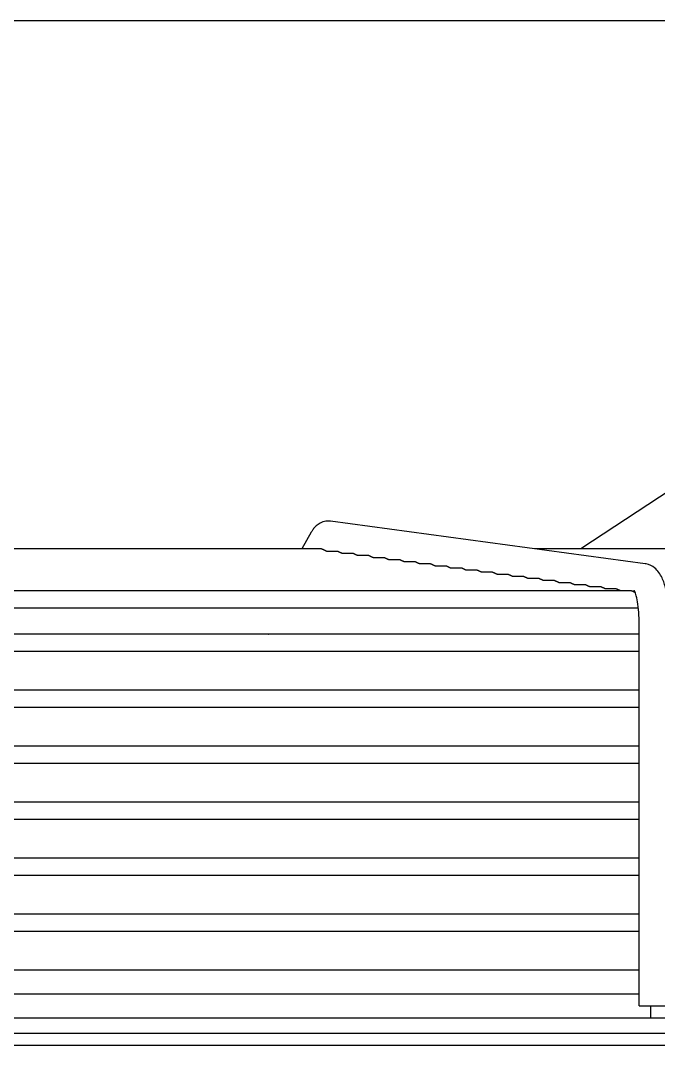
# Model space of a CAD drawing. Header units: millimetres. Extents: x 17046 to 32328, y 18593 to 29476.
# Drawn here: x 17355.62 to 17359.75, y 18984.06 to 18990.69 of the extents above; entities that cross this region are included whole.
import ezdxf

# ---------------------------------------------------------------- set-up
doc = ezdxf.new("R2010")
doc.units = ezdxf.units.MM
doc.header["$LTSCALE"] = 5
doc.layers.add('UNIT', color=6, linetype='Continuous')

msp = doc.modelspace()

# ---------------------------------------------------------------- linework, layer by layer
at = {"layer": 'UNIT'}
for p, q in [((17350.5306, 18990.6942), (17360.6099, 18990.6942)), ((17360.1852, 18987.8889), (17359.2483, 18987.2749)), ((17359.665, 18987.1783), (17357.6296, 18987.4529)), ((17357.5047, 18987.383), (17357.4447, 18987.2749)), ((17357.5715, 18987.2749), (17353.569, 18987.2749)), ((17357.605, 18987.2601), (17357.6734, 18987.2601)), ((17357.705, 18987.2466), (17357.7736, 18987.2466)), ((17357.8052, 18987.2331), (17357.8738, 18987.2331)), ((17360.4545, 18987.2749), (17358.9489, 18987.2749)), ((17357.9054, 18987.2196), (17357.9741, 18987.2196)), ((17358.0055, 18987.2061), (17358.0744, 18987.2061)), ((17358.1057, 18987.1926), (17358.1745, 18987.1926)), ((17358.2059, 18987.1791), (17358.2748, 18987.1791)), ((17358.3061, 18987.1657), (17358.375, 18987.1657)), ((17358.4063, 18987.1522), (17358.4752, 18987.1522)), ((17358.5065, 18987.1387), (17358.5754, 18987.1387)), ((17358.6066, 18987.1252), (17358.6757, 18987.1252)), ((17358.7068, 18987.1117), (17358.7759, 18987.1117)), ((17358.807, 18987.0982), (17358.8761, 18987.0982)), ((17358.9072, 18987.0847), (17358.9764, 18987.0847)), ((17359.0074, 18987.0712), (17359.0766, 18987.0712)), ((17359.1076, 18987.0577), (17359.1768, 18987.0577)), ((17359.2078, 18987.0442), (17359.277, 18987.0442)), ((17359.5777, 18987.0037), (17351.5628, 18987.0037)), ((17359.3079, 18987.0307), (17359.3772, 18987.0307)), ((17359.4081, 18987.0172), (17359.4775, 18987.0172)), ((17351.5191, 18986.8935), (17359.6213, 18986.8935)), ((17359.6272, 18984.3163), (17359.6272, 18986.7856)), ((17359.6272, 18986.7218), (17351.5133, 18986.7218)), ((17358.8486, 18986.7232), (17358.8486, 18986.7218)), ((17351.5133, 18986.6115), (17359.6272, 18986.6115)), ((17359.6272, 18986.3596), (17351.5133, 18986.3596)), ((17351.5133, 18986.2493), (17359.6272, 18986.2493)), ((17359.6272, 18985.9974), (17351.5133, 18985.9974)), ((17351.5133, 18985.8871), (17359.6272, 18985.8871)), ((17359.6272, 18985.6352), (17351.5133, 18985.6352)), ((17351.5133, 18985.5249), (17359.6272, 18985.5249)), ((17359.6272, 18985.2729), (17351.5133, 18985.2729)), ((17351.5133, 18985.1627), (17359.6272, 18985.1627)), ((17359.6272, 18984.9107), (17351.5133, 18984.9107)), ((17351.5133, 18984.8005), (17359.6272, 18984.8005)), ((17359.6272, 18984.5485), (17351.5133, 18984.5485)), ((17351.5133, 18984.395), (17359.6272, 18984.395)), ((17359.6272, 18984.3163), (17359.824, 18984.3163)), ((17359.7013, 18984.2395), (17359.7013, 18984.3163)), ((17350.9443, 18984.2395), (17360.1962, 18984.2395)), ((17338.7002, 18984.1391), (17372.4403, 18984.1391)), ((17372.4403, 18984.0604), (17338.7002, 18984.0604))]:
    msp.add_line(p, q, dxfattribs=at)
for centre, start, end in [((17356.7254, 18986.73), 353.99009, 355.0051), ((17357.5128, 18986.73), 184.9949, 186.00991)]:
    msp.add_arc(centre, 0.0787, start, end, dxfattribs=at)
for major_axis, start_param, end_param in [((-0.0861, 0.0478), 1.366612, 1.389255), ((0.0861, -0.0478), 6.024051, 6.046695)]:
    msp.add_ellipse((17357.2866, 18986.7872), major_axis=major_axis, ratio=0.875426, start_param=start_param, end_param=end_param, dxfattribs=at)
for points, knots in [([(17357.6296, 18987.4529), (17357.6163, 18987.4547), (17357.6022, 18987.454), (17357.5766, 18987.4482), (17357.5651, 18987.4432), (17357.5461, 18987.4319), (17357.5385, 18987.4256), (17357.5257, 18987.4132), (17357.5206, 18987.407), (17357.5118, 18987.3949), (17357.5081, 18987.389), (17357.5048, 18987.3831), (17357.5047, 18987.383), (17357.5047, 18987.383)], [3.1066861, 3.1066861, 3.1066861, 3.1066861, 3.1999885, 3.1999885, 3.2942363, 3.2942363, 3.388484, 3.388484, 3.4827318, 3.4827318, 3.5769796, 3.5769796, 3.577925, 3.577925, 3.577925, 3.577925]), ([(17357.5715, 18987.2749), (17357.5715, 18987.2749), (17357.5716, 18987.2749), (17357.5716, 18987.2749), (17357.5718, 18987.2749), (17357.5721, 18987.2748), (17357.5724, 18987.2748), (17357.5727, 18987.2747), (17357.573, 18987.2746), (17357.5734, 18987.2745), (17357.5738, 18987.2744), (17357.5742, 18987.2742), (17357.5746, 18987.2741), (17357.5751, 18987.2739), (17357.5756, 18987.2737), (17357.5761, 18987.2734), (17357.5766, 18987.2732), (17357.5772, 18987.273), (17357.5778, 18987.2727), (17357.5784, 18987.2724), (17357.579, 18987.2721), (17357.5796, 18987.2717), (17357.5803, 18987.2714), (17357.581, 18987.2711), (17357.5818, 18987.2707), (17357.5825, 18987.2703), (17357.5833, 18987.2699), (17357.5841, 18987.2695), (17357.585, 18987.2691), (17357.5858, 18987.2686), (17357.5868, 18987.2682), (17357.5877, 18987.2677), (17357.5886, 18987.2672), (17357.5896, 18987.2667), (17357.5906, 18987.2662), (17357.5917, 18987.2657), (17357.5928, 18987.2652), (17357.5939, 18987.2647), (17357.5951, 18987.2642), (17357.5963, 18987.2636), (17357.5975, 18987.2631), (17357.5987, 18987.2626), (17357.6001, 18987.262), (17357.6014, 18987.2615), (17357.6027, 18987.261), (17357.6041, 18987.2605), (17357.6044, 18987.2603), (17357.6047, 18987.2602), (17357.605, 18987.2601)], [0.4847824, 0.4847824, 0.4847824, 0.4847824, 0.4878049, 0.4878049, 0.4878049, 0.5121951, 0.5121951, 0.5121951, 0.5365854, 0.5365854, 0.5365854, 0.5609756, 0.5609756, 0.5609756, 0.5853659, 0.5853659, 0.5853659, 0.6097561, 0.6097561, 0.6097561, 0.6341463, 0.6341463, 0.6341463, 0.6585366, 0.6585366, 0.6585366, 0.6829268, 0.6829268, 0.6829268, 0.7073171, 0.7073171, 0.7073171, 0.7317073, 0.7317073, 0.7317073, 0.7560976, 0.7560976, 0.7560976, 0.7804878, 0.7804878, 0.7804878, 0.804878, 0.804878, 0.804878, 0.8292683, 0.8292683, 0.8292683, 0.834397, 0.834397, 0.834397, 0.834397]), ([(17357.6734, 18987.2601), (17357.6735, 18987.2601), (17357.6735, 18987.2601), (17357.6735, 18987.2601), (17357.6737, 18987.2601), (17357.674, 18987.2601), (17357.6743, 18987.26), (17357.6746, 18987.26), (17357.6749, 18987.2599), (17357.6753, 18987.2598), (17357.6756, 18987.2596), (17357.676, 18987.2595), (17357.6765, 18987.2593), (17357.6769, 18987.2592), (17357.6774, 18987.259), (17357.6779, 18987.2588), (17357.6784, 18987.2585), (17357.6789, 18987.2583), (17357.6795, 18987.258), (17357.6801, 18987.2578), (17357.6807, 18987.2575), (17357.6813, 18987.2572), (17357.682, 18987.2569), (17357.6827, 18987.2565), (17357.6834, 18987.2562), (17357.6841, 18987.2558), (17357.6849, 18987.2554), (17357.6857, 18987.255), (17357.6865, 18987.2546), (17357.6874, 18987.2542), (17357.6883, 18987.2538), (17357.6892, 18987.2534), (17357.6901, 18987.2529), (17357.6911, 18987.2524), (17357.6921, 18987.252), (17357.6931, 18987.2515), (17357.6942, 18987.251), (17357.6952, 18987.2505), (17357.6964, 18987.25), (17357.6975, 18987.2495), (17357.6987, 18987.249), (17357.6999, 18987.2485), (17357.7012, 18987.248), (17357.7024, 18987.2476), (17357.7037, 18987.2471), (17357.705, 18987.2466)], [0.4842301, 0.4842301, 0.4842301, 0.4842301, 0.4878049, 0.4878049, 0.4878049, 0.5121951, 0.5121951, 0.5121951, 0.5365854, 0.5365854, 0.5365854, 0.5609756, 0.5609756, 0.5609756, 0.5853659, 0.5853659, 0.5853659, 0.6097561, 0.6097561, 0.6097561, 0.6341463, 0.6341463, 0.6341463, 0.6585366, 0.6585366, 0.6585366, 0.6829268, 0.6829268, 0.6829268, 0.7073171, 0.7073171, 0.7073171, 0.7317073, 0.7317073, 0.7317073, 0.7560976, 0.7560976, 0.7560976, 0.7804878, 0.7804878, 0.7804878, 0.804878, 0.804878, 0.804878, 0.8279727, 0.8279727, 0.8279727, 0.8279727]), ([(17357.7736, 18987.2466), (17357.7737, 18987.2466), (17357.7737, 18987.2466), (17357.7737, 18987.2466), (17357.774, 18987.2466), (17357.7742, 18987.2466), (17357.7745, 18987.2465), (17357.7748, 18987.2465), (17357.7751, 18987.2464), (17357.7755, 18987.2463), (17357.7759, 18987.2461), (17357.7763, 18987.246), (17357.7767, 18987.2458), (17357.7771, 18987.2457), (17357.7776, 18987.2455), (17357.7781, 18987.2453), (17357.7786, 18987.245), (17357.7791, 18987.2448), (17357.7797, 18987.2445), (17357.7803, 18987.2443), (17357.7809, 18987.244), (17357.7816, 18987.2437), (17357.7822, 18987.2433), (17357.7829, 18987.243), (17357.7836, 18987.2427), (17357.7844, 18987.2423), (17357.7851, 18987.2419), (17357.7859, 18987.2415), (17357.7867, 18987.2411), (17357.7876, 18987.2407), (17357.7885, 18987.2403), (17357.7894, 18987.2398), (17357.7903, 18987.2394), (17357.7913, 18987.2389), (17357.7923, 18987.2385), (17357.7933, 18987.238), (17357.7944, 18987.2375), (17357.7955, 18987.237), (17357.7966, 18987.2365), (17357.7978, 18987.236), (17357.799, 18987.2355), (17357.8002, 18987.235), (17357.8015, 18987.2345), (17357.8027, 18987.2341), (17357.8039, 18987.2336), (17357.8052, 18987.2331)], [0.4842433, 0.4842433, 0.4842433, 0.4842433, 0.4878049, 0.4878049, 0.4878049, 0.5121951, 0.5121951, 0.5121951, 0.5365854, 0.5365854, 0.5365854, 0.5609756, 0.5609756, 0.5609756, 0.5853659, 0.5853659, 0.5853659, 0.6097561, 0.6097561, 0.6097561, 0.6341463, 0.6341463, 0.6341463, 0.6585366, 0.6585366, 0.6585366, 0.6829268, 0.6829268, 0.6829268, 0.7073171, 0.7073171, 0.7073171, 0.7317073, 0.7317073, 0.7317073, 0.7560976, 0.7560976, 0.7560976, 0.7804878, 0.7804878, 0.7804878, 0.804878, 0.804878, 0.804878, 0.8276206, 0.8276206, 0.8276206, 0.8276206]), ([(17357.8739, 18987.2331), (17357.8739, 18987.2331), (17357.8739, 18987.2331), (17357.874, 18987.2331), (17357.8742, 18987.2331), (17357.8744, 18987.2331), (17357.8747, 18987.233), (17357.875, 18987.233), (17357.8754, 18987.2329), (17357.8757, 18987.2328), (17357.8761, 18987.2326), (17357.8765, 18987.2325), (17357.8769, 18987.2323), (17357.8773, 18987.2322), (17357.8778, 18987.232), (17357.8783, 18987.2318), (17357.8788, 18987.2315), (17357.8794, 18987.2313), (17357.8799, 18987.231), (17357.8805, 18987.2308), (17357.8811, 18987.2305), (17357.8818, 18987.2302), (17357.8824, 18987.2298), (17357.8831, 18987.2295), (17357.8839, 18987.2292), (17357.8846, 18987.2288), (17357.8854, 18987.2284), (17357.8862, 18987.228), (17357.887, 18987.2276), (17357.8878, 18987.2272), (17357.8887, 18987.2268), (17357.8896, 18987.2263), (17357.8906, 18987.2259), (17357.8915, 18987.2254), (17357.8925, 18987.225), (17357.8936, 18987.2245), (17357.8946, 18987.224), (17357.8957, 18987.2235), (17357.8968, 18987.223), (17357.898, 18987.2225), (17357.8992, 18987.222), (17357.9004, 18987.2215), (17357.9017, 18987.221), (17357.9029, 18987.2206), (17357.9041, 18987.2201), (17357.9054, 18987.2196)], [0.4842566, 0.4842566, 0.4842566, 0.4842566, 0.4878049, 0.4878049, 0.4878049, 0.5121951, 0.5121951, 0.5121951, 0.5365854, 0.5365854, 0.5365854, 0.5609756, 0.5609756, 0.5609756, 0.5853659, 0.5853659, 0.5853659, 0.6097561, 0.6097561, 0.6097561, 0.6341463, 0.6341463, 0.6341463, 0.6585366, 0.6585366, 0.6585366, 0.6829268, 0.6829268, 0.6829268, 0.7073171, 0.7073171, 0.7073171, 0.7317073, 0.7317073, 0.7317073, 0.7560976, 0.7560976, 0.7560976, 0.7804878, 0.7804878, 0.7804878, 0.804878, 0.804878, 0.804878, 0.827268, 0.827268, 0.827268, 0.827268]), ([(17357.9741, 18987.2196), (17357.9741, 18987.2196), (17357.9742, 18987.2196), (17357.9742, 18987.2196), (17357.9744, 18987.2196), (17357.9747, 18987.2196), (17357.975, 18987.2195), (17357.9752, 18987.2195), (17357.9756, 18987.2194), (17357.9759, 18987.2193), (17357.9763, 18987.2192), (17357.9767, 18987.219), (17357.9771, 18987.2188), (17357.9776, 18987.2187), (17357.978, 18987.2185), (17357.9785, 18987.2183), (17357.9791, 18987.218), (17357.9796, 18987.2178), (17357.9802, 18987.2175), (17357.9808, 18987.2173), (17357.9814, 18987.217), (17357.982, 18987.2167), (17357.9827, 18987.2163), (17357.9834, 18987.216), (17357.9841, 18987.2157), (17357.9848, 18987.2153), (17357.9856, 18987.2149), (17357.9864, 18987.2145), (17357.9872, 18987.2141), (17357.9881, 18987.2137), (17357.989, 18987.2133), (17357.9899, 18987.2128), (17357.9908, 18987.2124), (17357.9918, 18987.2119), (17357.9928, 18987.2115), (17357.9938, 18987.211), (17357.9949, 18987.2105), (17357.9959, 18987.21), (17357.9971, 18987.2095), (17357.9983, 18987.209), (17357.9994, 18987.2085), (17358.0007, 18987.208), (17358.0019, 18987.2075), (17358.0031, 18987.207), (17358.0043, 18987.2066), (17358.0055, 18987.2061)], [0.48427, 0.48427, 0.48427, 0.48427, 0.4878049, 0.4878049, 0.4878049, 0.5121951, 0.5121951, 0.5121951, 0.5365854, 0.5365854, 0.5365854, 0.5609756, 0.5609756, 0.5609756, 0.5853659, 0.5853659, 0.5853659, 0.6097561, 0.6097561, 0.6097561, 0.6341463, 0.6341463, 0.6341463, 0.6585366, 0.6585366, 0.6585366, 0.6829268, 0.6829268, 0.6829268, 0.7073171, 0.7073171, 0.7073171, 0.7317073, 0.7317073, 0.7317073, 0.7560976, 0.7560976, 0.7560976, 0.7804878, 0.7804878, 0.7804878, 0.804878, 0.804878, 0.804878, 0.8269153, 0.8269153, 0.8269153, 0.8269153]), ([(17358.0743, 18987.2061), (17358.0743, 18987.2061), (17358.0744, 18987.2061), (17358.0744, 18987.2061), (17358.0746, 18987.2061), (17358.0749, 18987.2061), (17358.0752, 18987.206), (17358.0755, 18987.206), (17358.0758, 18987.2059), (17358.0762, 18987.2058), (17358.0765, 18987.2057), (17358.0769, 18987.2055), (17358.0774, 18987.2053), (17358.0778, 18987.2052), (17358.0783, 18987.205), (17358.0788, 18987.2048), (17358.0793, 18987.2045), (17358.0798, 18987.2043), (17358.0804, 18987.204), (17358.081, 18987.2038), (17358.0816, 18987.2035), (17358.0823, 18987.2032), (17358.0829, 18987.2028), (17358.0836, 18987.2025), (17358.0843, 18987.2022), (17358.0851, 18987.2018), (17358.0858, 18987.2014), (17358.0866, 18987.201), (17358.0874, 18987.2006), (17358.0883, 18987.2002), (17358.0892, 18987.1998), (17358.0901, 18987.1993), (17358.091, 18987.1989), (17358.092, 18987.1984), (17358.093, 18987.198), (17358.094, 18987.1975), (17358.0951, 18987.197), (17358.0962, 18987.1965), (17358.0973, 18987.196), (17358.0985, 18987.1955), (17358.0997, 18987.195), (17358.1009, 18987.1945), (17358.1022, 18987.194), (17358.1033, 18987.1935), (17358.1045, 18987.1931), (17358.1057, 18987.1926)], [0.4842834, 0.4842834, 0.4842834, 0.4842834, 0.4878049, 0.4878049, 0.4878049, 0.5121951, 0.5121951, 0.5121951, 0.5365854, 0.5365854, 0.5365854, 0.5609756, 0.5609756, 0.5609756, 0.5853659, 0.5853659, 0.5853659, 0.6097561, 0.6097561, 0.6097561, 0.6341463, 0.6341463, 0.6341463, 0.6585366, 0.6585366, 0.6585366, 0.6829268, 0.6829268, 0.6829268, 0.7073171, 0.7073171, 0.7073171, 0.7317073, 0.7317073, 0.7317073, 0.7560976, 0.7560976, 0.7560976, 0.7804878, 0.7804878, 0.7804878, 0.804878, 0.804878, 0.804878, 0.8265624, 0.8265624, 0.8265624, 0.8265624]), ([(17358.1745, 18987.1926), (17358.1746, 18987.1926), (17358.1746, 18987.1926), (17358.1746, 18987.1926), (17358.1749, 18987.1926), (17358.1751, 18987.1926), (17358.1754, 18987.1925), (17358.1757, 18987.1925), (17358.176, 18987.1924), (17358.1764, 18987.1923), (17358.1768, 18987.1922), (17358.1772, 18987.192), (17358.1776, 18987.1919), (17358.178, 18987.1917), (17358.1785, 18987.1915), (17358.179, 18987.1913), (17358.1795, 18987.1911), (17358.1801, 18987.1908), (17358.1806, 18987.1905), (17358.1812, 18987.1903), (17358.1818, 18987.19), (17358.1825, 18987.1897), (17358.1831, 18987.1893), (17358.1838, 18987.189), (17358.1846, 18987.1887), (17358.1853, 18987.1883), (17358.1861, 18987.1879), (17358.1869, 18987.1875), (17358.1877, 18987.1871), (17358.1885, 18987.1867), (17358.1894, 18987.1863), (17358.1903, 18987.1858), (17358.1913, 18987.1854), (17358.1922, 18987.1849), (17358.1932, 18987.1844), (17358.1943, 18987.184), (17358.1953, 18987.1835), (17358.1964, 18987.183), (17358.1976, 18987.1825), (17358.1987, 18987.182), (17358.1999, 18987.1815), (17358.2011, 18987.181), (17358.2024, 18987.1805), (17358.2035, 18987.18), (17358.2047, 18987.1796), (17358.2059, 18987.1791)], [0.484297, 0.484297, 0.484297, 0.484297, 0.4878049, 0.4878049, 0.4878049, 0.5121951, 0.5121951, 0.5121951, 0.5365854, 0.5365854, 0.5365854, 0.5609756, 0.5609756, 0.5609756, 0.5853659, 0.5853659, 0.5853659, 0.6097561, 0.6097561, 0.6097561, 0.6341463, 0.6341463, 0.6341463, 0.6585366, 0.6585366, 0.6585366, 0.6829268, 0.6829268, 0.6829268, 0.7073171, 0.7073171, 0.7073171, 0.7317073, 0.7317073, 0.7317073, 0.7560976, 0.7560976, 0.7560976, 0.7804878, 0.7804878, 0.7804878, 0.804878, 0.804878, 0.804878, 0.8262097, 0.8262097, 0.8262097, 0.8262097]), ([(17358.2748, 18987.1791), (17358.2748, 18987.1791), (17358.2748, 18987.1791), (17358.2749, 18987.1791), (17358.2751, 18987.1791), (17358.2753, 18987.1791), (17358.2756, 18987.179), (17358.2759, 18987.179), (17358.2763, 18987.1789), (17358.2766, 18987.1788), (17358.277, 18987.1787), (17358.2774, 18987.1785), (17358.2778, 18987.1784), (17358.2783, 18987.1782), (17358.2787, 18987.178), (17358.2792, 18987.1778), (17358.2797, 18987.1776), (17358.2803, 18987.1773), (17358.2809, 18987.177), (17358.2814, 18987.1768), (17358.2821, 18987.1765), (17358.2827, 18987.1762), (17358.2834, 18987.1758), (17358.2841, 18987.1755), (17358.2848, 18987.1751), (17358.2855, 18987.1748), (17358.2863, 18987.1744), (17358.2871, 18987.174), (17358.2879, 18987.1736), (17358.2888, 18987.1732), (17358.2897, 18987.1728), (17358.2906, 18987.1723), (17358.2915, 18987.1719), (17358.2925, 18987.1714), (17358.2935, 18987.1709), (17358.2945, 18987.1705), (17358.2956, 18987.17), (17358.2967, 18987.1695), (17358.2978, 18987.169), (17358.299, 18987.1685), (17358.3002, 18987.168), (17358.3014, 18987.1675), (17358.3027, 18987.167), (17358.3038, 18987.1665), (17358.3049, 18987.1661), (17358.3061, 18987.1657)], [0.4843105, 0.4843105, 0.4843105, 0.4843105, 0.4878049, 0.4878049, 0.4878049, 0.5121951, 0.5121951, 0.5121951, 0.5365854, 0.5365854, 0.5365854, 0.5609756, 0.5609756, 0.5609756, 0.5853659, 0.5853659, 0.5853659, 0.6097561, 0.6097561, 0.6097561, 0.6341463, 0.6341463, 0.6341463, 0.6585366, 0.6585366, 0.6585366, 0.6829268, 0.6829268, 0.6829268, 0.7073171, 0.7073171, 0.7073171, 0.7317073, 0.7317073, 0.7317073, 0.7560976, 0.7560976, 0.7560976, 0.7804878, 0.7804878, 0.7804878, 0.804878, 0.804878, 0.804878, 0.8258572, 0.8258572, 0.8258572, 0.8258572]), ([(17358.375, 18987.1657), (17358.375, 18987.1657), (17358.3751, 18987.1657), (17358.3751, 18987.1657), (17358.3753, 18987.1656), (17358.3756, 18987.1656), (17358.3759, 18987.1655), (17358.3761, 18987.1655), (17358.3765, 18987.1654), (17358.3768, 18987.1653), (17358.3772, 18987.1652), (17358.3776, 18987.165), (17358.378, 18987.1649), (17358.3785, 18987.1647), (17358.379, 18987.1645), (17358.3795, 18987.1643), (17358.38, 18987.1641), (17358.3805, 18987.1638), (17358.3811, 18987.1635), (17358.3817, 18987.1633), (17358.3823, 18987.163), (17358.3829, 18987.1627), (17358.3836, 18987.1623), (17358.3843, 18987.162), (17358.385, 18987.1616), (17358.3857, 18987.1613), (17358.3865, 18987.1609), (17358.3873, 18987.1605), (17358.3881, 18987.1601), (17358.389, 18987.1597), (17358.3899, 18987.1593), (17358.3908, 18987.1588), (17358.3917, 18987.1584), (17358.3927, 18987.1579), (17358.3937, 18987.1574), (17358.3947, 18987.1569), (17358.3958, 18987.1565), (17358.3969, 18987.156), (17358.398, 18987.1555), (17358.3992, 18987.155), (17358.4004, 18987.1545), (17358.4016, 18987.154), (17358.4029, 18987.1534), (17358.404, 18987.153), (17358.4051, 18987.1526), (17358.4063, 18987.1522)], [0.484326, 0.484326, 0.484326, 0.484326, 0.4878049, 0.4878049, 0.4878049, 0.5121951, 0.5121951, 0.5121951, 0.5365854, 0.5365854, 0.5365854, 0.5609756, 0.5609756, 0.5609756, 0.5853659, 0.5853659, 0.5853659, 0.6097561, 0.6097561, 0.6097561, 0.6341463, 0.6341463, 0.6341463, 0.6585366, 0.6585366, 0.6585366, 0.6829268, 0.6829268, 0.6829268, 0.7073171, 0.7073171, 0.7073171, 0.7317073, 0.7317073, 0.7317073, 0.7560976, 0.7560976, 0.7560976, 0.7804878, 0.7804878, 0.7804878, 0.804878, 0.804878, 0.804878, 0.8255542, 0.8255542, 0.8255542, 0.8255542]), ([(17359.824, 18986.7856), (17359.824, 18986.8185), (17359.8227, 18986.8513), (17359.8175, 18986.9146), (17359.8136, 18986.9451), (17359.8033, 18987.0019), (17359.7968, 18987.0283), (17359.7803, 18987.0769), (17359.7707, 18987.0993), (17359.7469, 18987.132), (17359.7378, 18987.1425), (17359.7118, 18987.1629), (17359.6936, 18987.173), (17359.6694, 18987.1776), (17359.6672, 18987.178), (17359.665, 18987.1783)], [1.570796, 1.570796, 1.570796, 1.570796, 1.877974, 1.877974, 2.185152, 2.185152, 2.49233, 2.49233, 2.799508, 2.799508, 2.940974, 2.940974, 3.091858, 3.091858, 3.106686, 3.106686, 3.106686, 3.106686]), ([(17358.4752, 18987.1522), (17358.4752, 18987.1522), (17358.4753, 18987.1522), (17358.4753, 18987.1522), (17358.4755, 18987.1521), (17358.4758, 18987.1521), (17358.4761, 18987.1521), (17358.4764, 18987.152), (17358.4767, 18987.1519), (17358.4771, 18987.1518), (17358.4774, 18987.1517), (17358.4778, 18987.1515), (17358.4783, 18987.1514), (17358.4787, 18987.1512), (17358.4792, 18987.151), (17358.4797, 18987.1508), (17358.4802, 18987.1506), (17358.4807, 18987.1503), (17358.4813, 18987.15), (17358.4819, 18987.1498), (17358.4825, 18987.1495), (17358.4832, 18987.1492), (17358.4838, 18987.1488), (17358.4845, 18987.1485), (17358.4852, 18987.1481), (17358.486, 18987.1478), (17358.4867, 18987.1474), (17358.4876, 18987.147), (17358.4884, 18987.1466), (17358.4892, 18987.1462), (17358.4901, 18987.1457), (17358.491, 18987.1453), (17358.492, 18987.1449), (17358.4929, 18987.1444), (17358.4939, 18987.1439), (17358.495, 18987.1434), (17358.496, 18987.1429), (17358.4971, 18987.1425), (17358.4983, 18987.142), (17358.4994, 18987.1415), (17358.5006, 18987.1409), (17358.5019, 18987.1404), (17358.5031, 18987.1399), (17358.5042, 18987.1395), (17358.5053, 18987.1391), (17358.5065, 18987.1387)], [0.48434, 0.48434, 0.48434, 0.48434, 0.4878049, 0.4878049, 0.4878049, 0.5121951, 0.5121951, 0.5121951, 0.5365854, 0.5365854, 0.5365854, 0.5609756, 0.5609756, 0.5609756, 0.5853659, 0.5853659, 0.5853659, 0.6097561, 0.6097561, 0.6097561, 0.6341463, 0.6341463, 0.6341463, 0.6585366, 0.6585366, 0.6585366, 0.6829268, 0.6829268, 0.6829268, 0.7073171, 0.7073171, 0.7073171, 0.7317073, 0.7317073, 0.7317073, 0.7560976, 0.7560976, 0.7560976, 0.7804878, 0.7804878, 0.7804878, 0.804878, 0.804878, 0.804878, 0.8252026, 0.8252026, 0.8252026, 0.8252026]), ([(17358.5754, 18987.1387), (17358.5755, 18987.1387), (17358.5755, 18987.1387), (17358.5755, 18987.1387), (17358.5758, 18987.1387), (17358.576, 18987.1386), (17358.5763, 18987.1386), (17358.5766, 18987.1385), (17358.5769, 18987.1384), (17358.5773, 18987.1383), (17358.5777, 18987.1382), (17358.5781, 18987.138), (17358.5785, 18987.1379), (17358.5789, 18987.1377), (17358.5794, 18987.1375), (17358.5799, 18987.1373), (17358.5804, 18987.1371), (17358.581, 18987.1368), (17358.5815, 18987.1365), (17358.5821, 18987.1363), (17358.5827, 18987.136), (17358.5834, 18987.1357), (17358.584, 18987.1353), (17358.5847, 18987.135), (17358.5855, 18987.1346), (17358.5862, 18987.1343), (17358.587, 18987.1339), (17358.5878, 18987.1335), (17358.5886, 18987.1331), (17358.5895, 18987.1327), (17358.5904, 18987.1322), (17358.5913, 18987.1318), (17358.5922, 18987.1313), (17358.5932, 18987.1309), (17358.5942, 18987.1304), (17358.5952, 18987.1299), (17358.5963, 18987.1294), (17358.5974, 18987.1289), (17358.5985, 18987.1284), (17358.5997, 18987.1279), (17358.6009, 18987.1274), (17358.6021, 18987.1269), (17358.6034, 18987.1264), (17358.6044, 18987.126), (17358.6055, 18987.1256), (17358.6066, 18987.1252)], [0.484354, 0.484354, 0.484354, 0.484354, 0.4878049, 0.4878049, 0.4878049, 0.5121951, 0.5121951, 0.5121951, 0.5365854, 0.5365854, 0.5365854, 0.5609756, 0.5609756, 0.5609756, 0.5853659, 0.5853659, 0.5853659, 0.6097561, 0.6097561, 0.6097561, 0.6341463, 0.6341463, 0.6341463, 0.6585366, 0.6585366, 0.6585366, 0.6829268, 0.6829268, 0.6829268, 0.7073171, 0.7073171, 0.7073171, 0.7317073, 0.7317073, 0.7317073, 0.7560976, 0.7560976, 0.7560976, 0.7804878, 0.7804878, 0.7804878, 0.804878, 0.804878, 0.804878, 0.8248515, 0.8248515, 0.8248515, 0.8248515]), ([(17358.6757, 18987.1252), (17358.6757, 18987.1252), (17358.6757, 18987.1252), (17358.6758, 18987.1252), (17358.676, 18987.1252), (17358.6762, 18987.1251), (17358.6765, 18987.1251), (17358.6768, 18987.125), (17358.6772, 18987.1249), (17358.6775, 18987.1248), (17358.6779, 18987.1247), (17358.6783, 18987.1245), (17358.6787, 18987.1244), (17358.6792, 18987.1242), (17358.6796, 18987.124), (17358.6801, 18987.1238), (17358.6806, 18987.1236), (17358.6812, 18987.1233), (17358.6818, 18987.123), (17358.6824, 18987.1228), (17358.683, 18987.1225), (17358.6836, 18987.1222), (17358.6843, 18987.1218), (17358.685, 18987.1215), (17358.6857, 18987.1211), (17358.6864, 18987.1208), (17358.6872, 18987.1204), (17358.688, 18987.12), (17358.6888, 18987.1196), (17358.6897, 18987.1192), (17358.6906, 18987.1187), (17358.6915, 18987.1183), (17358.6924, 18987.1178), (17358.6934, 18987.1174), (17358.6944, 18987.1169), (17358.6954, 18987.1164), (17358.6965, 18987.1159), (17358.6976, 18987.1154), (17358.6987, 18987.1149), (17358.6999, 18987.1144), (17358.7011, 18987.1139), (17358.7023, 18987.1134), (17358.7036, 18987.1129), (17358.7047, 18987.1125), (17358.7057, 18987.1121), (17358.7068, 18987.1117)], [0.484368, 0.484368, 0.484368, 0.484368, 0.4878049, 0.4878049, 0.4878049, 0.5121951, 0.5121951, 0.5121951, 0.5365854, 0.5365854, 0.5365854, 0.5609756, 0.5609756, 0.5609756, 0.5853659, 0.5853659, 0.5853659, 0.6097561, 0.6097561, 0.6097561, 0.6341463, 0.6341463, 0.6341463, 0.6585366, 0.6585366, 0.6585366, 0.6829268, 0.6829268, 0.6829268, 0.7073171, 0.7073171, 0.7073171, 0.7317073, 0.7317073, 0.7317073, 0.7560976, 0.7560976, 0.7560976, 0.7804878, 0.7804878, 0.7804878, 0.804878, 0.804878, 0.804878, 0.824501, 0.824501, 0.824501, 0.824501]), ([(17358.7759, 18987.1117), (17358.7759, 18987.1117), (17358.7759, 18987.1117), (17358.776, 18987.1117), (17358.7762, 18987.1117), (17358.7765, 18987.1116), (17358.7768, 18987.1116), (17358.777, 18987.1115), (17358.7774, 18987.1114), (17358.7777, 18987.1113), (17358.7781, 18987.1112), (17358.7785, 18987.111), (17358.7789, 18987.1109), (17358.7794, 18987.1107), (17358.7799, 18987.1105), (17358.7804, 18987.1103), (17358.7809, 18987.1101), (17358.7814, 18987.1098), (17358.782, 18987.1095), (17358.7826, 18987.1093), (17358.7832, 18987.109), (17358.7839, 18987.1087), (17358.7845, 18987.1083), (17358.7852, 18987.108), (17358.7859, 18987.1076), (17358.7867, 18987.1073), (17358.7874, 18987.1069), (17358.7883, 18987.1065), (17358.7891, 18987.1061), (17358.7899, 18987.1057), (17358.7908, 18987.1052), (17358.7917, 18987.1048), (17358.7927, 18987.1043), (17358.7936, 18987.1039), (17358.7946, 18987.1034), (17358.7957, 18987.1029), (17358.7968, 18987.1024), (17358.7978, 18987.1019), (17358.799, 18987.1014), (17358.8002, 18987.1009), (17358.8013, 18987.1004), (17358.8026, 18987.0999), (17358.8039, 18987.0994), (17358.8049, 18987.099), (17358.8059, 18987.0986), (17358.807, 18987.0982)], [0.484382, 0.484382, 0.484382, 0.484382, 0.4878049, 0.4878049, 0.4878049, 0.5121951, 0.5121951, 0.5121951, 0.5365854, 0.5365854, 0.5365854, 0.5609756, 0.5609756, 0.5609756, 0.5853659, 0.5853659, 0.5853659, 0.6097561, 0.6097561, 0.6097561, 0.6341463, 0.6341463, 0.6341463, 0.6585366, 0.6585366, 0.6585366, 0.6829268, 0.6829268, 0.6829268, 0.7073171, 0.7073171, 0.7073171, 0.7317073, 0.7317073, 0.7317073, 0.7560976, 0.7560976, 0.7560976, 0.7804878, 0.7804878, 0.7804878, 0.804878, 0.804878, 0.804878, 0.8241512, 0.8241512, 0.8241512, 0.8241512]), ([(17358.8761, 18987.0982), (17358.8761, 18987.0982), (17358.8762, 18987.0982), (17358.8762, 18987.0982), (17358.8764, 18987.0982), (17358.8767, 18987.0981), (17358.877, 18987.0981), (17358.8773, 18987.098), (17358.8776, 18987.0979), (17358.878, 18987.0978), (17358.8783, 18987.0977), (17358.8787, 18987.0975), (17358.8792, 18987.0974), (17358.8796, 18987.0972), (17358.8801, 18987.097), (17358.8806, 18987.0968), (17358.8811, 18987.0966), (17358.8816, 18987.0963), (17358.8822, 18987.096), (17358.8828, 18987.0958), (17358.8834, 18987.0955), (17358.8841, 18987.0952), (17358.8847, 18987.0948), (17358.8854, 18987.0945), (17358.8862, 18987.0941), (17358.8869, 18987.0938), (17358.8877, 18987.0934), (17358.8885, 18987.093), (17358.8893, 18987.0926), (17358.8902, 18987.0922), (17358.8911, 18987.0917), (17358.892, 18987.0913), (17358.8929, 18987.0908), (17358.8939, 18987.0904), (17358.8949, 18987.0899), (17358.8959, 18987.0894), (17358.897, 18987.0889), (17358.8981, 18987.0884), (17358.8992, 18987.0879), (17358.9004, 18987.0874), (17358.9016, 18987.0869), (17358.9028, 18987.0864), (17358.9041, 18987.0859), (17358.9051, 18987.0855), (17358.9061, 18987.0851), (17358.9072, 18987.0847)], [0.484396, 0.484396, 0.484396, 0.484396, 0.4878049, 0.4878049, 0.4878049, 0.5121951, 0.5121951, 0.5121951, 0.5365854, 0.5365854, 0.5365854, 0.5609756, 0.5609756, 0.5609756, 0.5853659, 0.5853659, 0.5853659, 0.6097561, 0.6097561, 0.6097561, 0.6341463, 0.6341463, 0.6341463, 0.6585366, 0.6585366, 0.6585366, 0.6829268, 0.6829268, 0.6829268, 0.7073171, 0.7073171, 0.7073171, 0.7317073, 0.7317073, 0.7317073, 0.7560976, 0.7560976, 0.7560976, 0.7804878, 0.7804878, 0.7804878, 0.804878, 0.804878, 0.804878, 0.823802, 0.823802, 0.823802, 0.823802]), ([(17358.9763, 18987.0847), (17358.9764, 18987.0847), (17358.9764, 18987.0847), (17358.9764, 18987.0847), (17358.9766, 18987.0847), (17358.9769, 18987.0846), (17358.9772, 18987.0846), (17358.9775, 18987.0845), (17358.9778, 18987.0844), (17358.9782, 18987.0843), (17358.9786, 18987.0842), (17358.979, 18987.084), (17358.9794, 18987.0839), (17358.9798, 18987.0837), (17358.9803, 18987.0835), (17358.9808, 18987.0833), (17358.9813, 18987.0831), (17358.9819, 18987.0828), (17358.9825, 18987.0825), (17358.983, 18987.0823), (17358.9837, 18987.082), (17358.9843, 18987.0817), (17358.985, 18987.0813), (17358.9857, 18987.081), (17358.9864, 18987.0806), (17358.9871, 18987.0803), (17358.9879, 18987.0799), (17358.9887, 18987.0795), (17358.9895, 18987.0791), (17358.9904, 18987.0787), (17358.9913, 18987.0782), (17358.9922, 18987.0778), (17358.9931, 18987.0773), (17358.9941, 18987.0768), (17358.9951, 18987.0764), (17358.9961, 18987.0759), (17358.9972, 18987.0754), (17358.9983, 18987.0749), (17358.9994, 18987.0744), (17359.0006, 18987.0739), (17359.0018, 18987.0734), (17359.0031, 18987.0729), (17359.0043, 18987.0724), (17359.0053, 18987.072), (17359.0063, 18987.0716), (17359.0074, 18987.0712)], [0.48441, 0.48441, 0.48441, 0.48441, 0.4878049, 0.4878049, 0.4878049, 0.5121951, 0.5121951, 0.5121951, 0.5365854, 0.5365854, 0.5365854, 0.5609756, 0.5609756, 0.5609756, 0.5853659, 0.5853659, 0.5853659, 0.6097561, 0.6097561, 0.6097561, 0.6341463, 0.6341463, 0.6341463, 0.6585366, 0.6585366, 0.6585366, 0.6829268, 0.6829268, 0.6829268, 0.7073171, 0.7073171, 0.7073171, 0.7317073, 0.7317073, 0.7317073, 0.7560976, 0.7560976, 0.7560976, 0.7804878, 0.7804878, 0.7804878, 0.804878, 0.804878, 0.804878, 0.8234536, 0.8234536, 0.8234536, 0.8234536]), ([(17359.0766, 18987.0712), (17359.0766, 18987.0712), (17359.0766, 18987.0712), (17359.0766, 18987.0712), (17359.0769, 18987.0712), (17359.0771, 18987.0711), (17359.0774, 18987.0711), (17359.0777, 18987.071), (17359.0781, 18987.0709), (17359.0784, 18987.0708), (17359.0788, 18987.0707), (17359.0792, 18987.0706), (17359.0796, 18987.0704), (17359.0801, 18987.0702), (17359.0805, 18987.07), (17359.081, 18987.0698), (17359.0816, 18987.0696), (17359.0821, 18987.0693), (17359.0827, 18987.069), (17359.0833, 18987.0688), (17359.0839, 18987.0685), (17359.0845, 18987.0682), (17359.0852, 18987.0678), (17359.0859, 18987.0675), (17359.0866, 18987.0671), (17359.0874, 18987.0668), (17359.0881, 18987.0664), (17359.089, 18987.066), (17359.0898, 18987.0656), (17359.0906, 18987.0652), (17359.0915, 18987.0647), (17359.0924, 18987.0643), (17359.0934, 18987.0638), (17359.0944, 18987.0633), (17359.0953, 18987.0629), (17359.0964, 18987.0624), (17359.0975, 18987.0619), (17359.0986, 18987.0614), (17359.0997, 18987.0609), (17359.1009, 18987.0604), (17359.1021, 18987.0599), (17359.1033, 18987.0594), (17359.1046, 18987.0588), (17359.1056, 18987.0585), (17359.1065, 18987.0581), (17359.1076, 18987.0577)], [0.4844239, 0.4844239, 0.4844239, 0.4844239, 0.4878049, 0.4878049, 0.4878049, 0.5121951, 0.5121951, 0.5121951, 0.5365854, 0.5365854, 0.5365854, 0.5609756, 0.5609756, 0.5609756, 0.5853659, 0.5853659, 0.5853659, 0.6097561, 0.6097561, 0.6097561, 0.6341463, 0.6341463, 0.6341463, 0.6585366, 0.6585366, 0.6585366, 0.6829268, 0.6829268, 0.6829268, 0.7073171, 0.7073171, 0.7073171, 0.7317073, 0.7317073, 0.7317073, 0.7560976, 0.7560976, 0.7560976, 0.7804878, 0.7804878, 0.7804878, 0.804878, 0.804878, 0.804878, 0.823106, 0.823106, 0.823106, 0.823106]), ([(17359.1768, 18987.0577), (17359.1768, 18987.0577), (17359.1768, 18987.0577), (17359.1769, 18987.0577), (17359.1771, 18987.0577), (17359.1774, 18987.0576), (17359.1777, 18987.0576), (17359.1779, 18987.0575), (17359.1783, 18987.0574), (17359.1786, 18987.0573), (17359.179, 18987.0572), (17359.1794, 18987.0571), (17359.1799, 18987.0569), (17359.1803, 18987.0567), (17359.1808, 18987.0565), (17359.1813, 18987.0563), (17359.1818, 18987.0561), (17359.1823, 18987.0558), (17359.1829, 18987.0556), (17359.1835, 18987.0553), (17359.1841, 18987.055), (17359.1848, 18987.0547), (17359.1854, 18987.0543), (17359.1861, 18987.054), (17359.1869, 18987.0536), (17359.1876, 18987.0533), (17359.1884, 18987.0529), (17359.1892, 18987.0525), (17359.19, 18987.0521), (17359.1909, 18987.0516), (17359.1918, 18987.0512), (17359.1927, 18987.0508), (17359.1936, 18987.0503), (17359.1946, 18987.0498), (17359.1956, 18987.0494), (17359.1966, 18987.0489), (17359.1977, 18987.0484), (17359.1988, 18987.0479), (17359.1999, 18987.0474), (17359.2011, 18987.0469), (17359.2023, 18987.0464), (17359.2035, 18987.0458), (17359.2048, 18987.0453), (17359.2058, 18987.0449), (17359.2067, 18987.0446), (17359.2078, 18987.0442)], [0.4844379, 0.4844379, 0.4844379, 0.4844379, 0.4878049, 0.4878049, 0.4878049, 0.5121951, 0.5121951, 0.5121951, 0.5365854, 0.5365854, 0.5365854, 0.5609756, 0.5609756, 0.5609756, 0.5853659, 0.5853659, 0.5853659, 0.6097561, 0.6097561, 0.6097561, 0.6341463, 0.6341463, 0.6341463, 0.6585366, 0.6585366, 0.6585366, 0.6829268, 0.6829268, 0.6829268, 0.7073171, 0.7073171, 0.7073171, 0.7317073, 0.7317073, 0.7317073, 0.7560976, 0.7560976, 0.7560976, 0.7804878, 0.7804878, 0.7804878, 0.804878, 0.804878, 0.804878, 0.8227592, 0.8227592, 0.8227592, 0.8227592]), ([(17359.277, 18987.0442), (17359.277, 18987.0442), (17359.2771, 18987.0442), (17359.2771, 18987.0442), (17359.2773, 18987.0442), (17359.2776, 18987.0442), (17359.2779, 18987.0441), (17359.2782, 18987.044), (17359.2785, 18987.0439), (17359.2789, 18987.0438), (17359.2792, 18987.0437), (17359.2796, 18987.0436), (17359.2801, 18987.0434), (17359.2805, 18987.0432), (17359.281, 18987.043), (17359.2815, 18987.0428), (17359.282, 18987.0426), (17359.2826, 18987.0423), (17359.2831, 18987.0421), (17359.2837, 18987.0418), (17359.2843, 18987.0415), (17359.285, 18987.0412), (17359.2857, 18987.0408), (17359.2864, 18987.0405), (17359.2871, 18987.0401), (17359.2878, 18987.0398), (17359.2886, 18987.0394), (17359.2894, 18987.039), (17359.2902, 18987.0386), (17359.2911, 18987.0381), (17359.292, 18987.0377), (17359.2929, 18987.0373), (17359.2938, 18987.0368), (17359.2948, 18987.0363), (17359.2958, 18987.0359), (17359.2969, 18987.0354), (17359.2979, 18987.0349), (17359.299, 18987.0344), (17359.3002, 18987.0339), (17359.3014, 18987.0334), (17359.3025, 18987.0328), (17359.3038, 18987.0323), (17359.3051, 18987.0318), (17359.306, 18987.0314), (17359.307, 18987.0311), (17359.3079, 18987.0307)], [0.4844518, 0.4844518, 0.4844518, 0.4844518, 0.4878049, 0.4878049, 0.4878049, 0.5121951, 0.5121951, 0.5121951, 0.5365854, 0.5365854, 0.5365854, 0.5609756, 0.5609756, 0.5609756, 0.5853659, 0.5853659, 0.5853659, 0.6097561, 0.6097561, 0.6097561, 0.6341463, 0.6341463, 0.6341463, 0.6585366, 0.6585366, 0.6585366, 0.6829268, 0.6829268, 0.6829268, 0.7073171, 0.7073171, 0.7073171, 0.7317073, 0.7317073, 0.7317073, 0.7560976, 0.7560976, 0.7560976, 0.7804878, 0.7804878, 0.7804878, 0.804878, 0.804878, 0.804878, 0.8224133, 0.8224133, 0.8224133, 0.8224133]), ([(17359.3772, 18987.0307), (17359.3773, 18987.0307), (17359.3773, 18987.0307), (17359.3773, 18987.0307), (17359.3775, 18987.0307), (17359.3778, 18987.0307), (17359.3781, 18987.0306), (17359.3784, 18987.0305), (17359.3787, 18987.0304), (17359.3791, 18987.0303), (17359.3795, 18987.0302), (17359.3799, 18987.0301), (17359.3803, 18987.0299), (17359.3807, 18987.0297), (17359.3812, 18987.0295), (17359.3817, 18987.0293), (17359.3822, 18987.0291), (17359.3828, 18987.0288), (17359.3834, 18987.0286), (17359.384, 18987.0283), (17359.3846, 18987.028), (17359.3852, 18987.0277), (17359.3859, 18987.0273), (17359.3866, 18987.027), (17359.3873, 18987.0266), (17359.3881, 18987.0263), (17359.3888, 18987.0259), (17359.3896, 18987.0255), (17359.3905, 18987.0251), (17359.3913, 18987.0246), (17359.3922, 18987.0242), (17359.3931, 18987.0237), (17359.3941, 18987.0233), (17359.3951, 18987.0228), (17359.3961, 18987.0223), (17359.3971, 18987.0219), (17359.3982, 18987.0214), (17359.3993, 18987.0209), (17359.4004, 18987.0204), (17359.4016, 18987.0198), (17359.4028, 18987.0193), (17359.404, 18987.0188), (17359.4053, 18987.0183), (17359.4062, 18987.0179), (17359.4072, 18987.0176), (17359.4081, 18987.0172)], [0.4844658, 0.4844658, 0.4844658, 0.4844658, 0.4878049, 0.4878049, 0.4878049, 0.5121951, 0.5121951, 0.5121951, 0.5365854, 0.5365854, 0.5365854, 0.5609756, 0.5609756, 0.5609756, 0.5853659, 0.5853659, 0.5853659, 0.6097561, 0.6097561, 0.6097561, 0.6341463, 0.6341463, 0.6341463, 0.6585366, 0.6585366, 0.6585366, 0.6829268, 0.6829268, 0.6829268, 0.7073171, 0.7073171, 0.7073171, 0.7317073, 0.7317073, 0.7317073, 0.7560976, 0.7560976, 0.7560976, 0.7804878, 0.7804878, 0.7804878, 0.804878, 0.804878, 0.804878, 0.8220682, 0.8220682, 0.8220682, 0.8220682]), ([(17359.4775, 18987.0172), (17359.4775, 18987.0172), (17359.4775, 18987.0172), (17359.4775, 18987.0172), (17359.4778, 18987.0172), (17359.478, 18987.0172), (17359.4783, 18987.0171), (17359.4786, 18987.017), (17359.479, 18987.0169), (17359.4793, 18987.0168), (17359.4797, 18987.0167), (17359.4801, 18987.0166), (17359.4805, 18987.0164), (17359.481, 18987.0162), (17359.4814, 18987.016), (17359.482, 18987.0158), (17359.4825, 18987.0156), (17359.483, 18987.0153), (17359.4836, 18987.0151), (17359.4842, 18987.0148), (17359.4848, 18987.0145), (17359.4855, 18987.0142), (17359.4861, 18987.0138), (17359.4868, 18987.0135), (17359.4876, 18987.0131), (17359.4883, 18987.0128), (17359.4891, 18987.0124), (17359.4899, 18987.012), (17359.4907, 18987.0116), (17359.4916, 18987.0111), (17359.4925, 18987.0107), (17359.4934, 18987.0102), (17359.4943, 18987.0098), (17359.4953, 18987.0093), (17359.4963, 18987.0088), (17359.4973, 18987.0083), (17359.4984, 18987.0078), (17359.4995, 18987.0073), (17359.5006, 18987.0068), (17359.5018, 18987.0063), (17359.503, 18987.0058), (17359.5043, 18987.0053), (17359.5056, 18987.0048), (17359.5064, 18987.0044), (17359.5074, 18987.0041), (17359.5083, 18987.0037)], [0.4844797, 0.4844797, 0.4844797, 0.4844797, 0.4878049, 0.4878049, 0.4878049, 0.5121951, 0.5121951, 0.5121951, 0.5365854, 0.5365854, 0.5365854, 0.5609756, 0.5609756, 0.5609756, 0.5853659, 0.5853659, 0.5853659, 0.6097561, 0.6097561, 0.6097561, 0.6341463, 0.6341463, 0.6341463, 0.6585366, 0.6585366, 0.6585366, 0.6829268, 0.6829268, 0.6829268, 0.7073171, 0.7073171, 0.7073171, 0.7317073, 0.7317073, 0.7317073, 0.7560976, 0.7560976, 0.7560976, 0.7804878, 0.7804878, 0.7804878, 0.804878, 0.804878, 0.804878, 0.8217241, 0.8217241, 0.8217241, 0.8217241]), ([(17359.5777, 18987.0037), (17359.5777, 18987.0037), (17359.5777, 18987.0037), (17359.5778, 18987.0037), (17359.578, 18987.0037), (17359.5783, 18987.0037), (17359.5786, 18987.0036), (17359.5788, 18987.0035), (17359.5792, 18987.0034), (17359.5795, 18987.0033), (17359.5799, 18987.0032), (17359.5803, 18987.0031), (17359.5808, 18987.0029), (17359.5812, 18987.0027), (17359.5817, 18987.0025), (17359.5822, 18987.0023), (17359.5827, 18987.0021), (17359.5832, 18987.0018), (17359.5838, 18987.0016), (17359.5844, 18987.0013), (17359.585, 18987.001), (17359.5857, 18987.0007), (17359.5864, 18987.0003), (17359.587, 18987), (17359.5878, 18986.9996), (17359.5885, 18986.9993), (17359.5893, 18986.9989), (17359.5901, 18986.9985), (17359.5909, 18986.9981), (17359.5918, 18986.9976), (17359.5927, 18986.9972), (17359.5936, 18986.9967), (17359.5945, 18986.9963), (17359.5955, 18986.9958), (17359.5965, 18986.9953), (17359.5976, 18986.9948), (17359.5987, 18986.9943), (17359.5993, 18986.994), (17359.6, 18986.9937), (17359.6007, 18986.9934)], [0.4844942, 0.4844942, 0.4844942, 0.4844942, 0.4878049, 0.4878049, 0.4878049, 0.5121951, 0.5121951, 0.5121951, 0.5365854, 0.5365854, 0.5365854, 0.5609756, 0.5609756, 0.5609756, 0.5853659, 0.5853659, 0.5853659, 0.6097561, 0.6097561, 0.6097561, 0.6341463, 0.6341463, 0.6341463, 0.6585366, 0.6585366, 0.6585366, 0.6829268, 0.6829268, 0.6829268, 0.7073171, 0.7073171, 0.7073171, 0.7317073, 0.7317073, 0.7317073, 0.7560976, 0.7560976, 0.7560976, 0.7708389, 0.7708389, 0.7708389, 0.7708389]), ([(17359.6272, 18986.7856), (17359.6272, 18986.8121), (17359.6262, 18986.8385), (17359.6223, 18986.8881), (17359.6194, 18986.9112), (17359.6127, 18986.9506), (17359.6089, 18986.9672), (17359.6019, 18986.9909), (17359.5986, 18986.999), (17359.5956, 18987.0052), (17359.5949, 18987.0063), (17359.5949, 18987.0063)], [1.570796, 1.570796, 1.570796, 1.570796, 1.864819, 1.864819, 2.15372, 2.15372, 2.423663, 2.423663, 2.651375, 2.651375, 2.761758, 2.761758, 2.761758, 2.761758])]:
    msp.add_open_spline(points, degree=3, knots=knots, dxfattribs=at)

doc.saveas('drawing.dxf')
